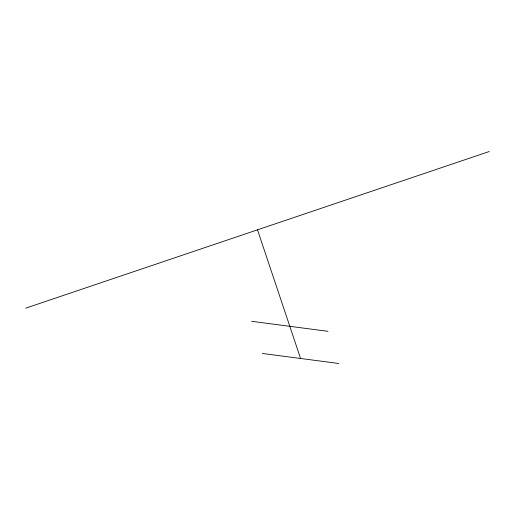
<?xml version="1.0" encoding="UTF-8"?>
<svg xmlns="http://www.w3.org/2000/svg" width="515" height="515" viewBox="0 0 515 515"><rect width="100%" height="100%" fill="white"/><g stroke="black" fill="none" stroke-linecap="round" stroke-linejoin="round"><path stroke-width="0.77" d="M25.75 308.15L489.25 151.519M251.642 321.309L327.958 331.319M262.412 353.47L338.728 363.481M257.5 229.832L300.573 358.479"/></g></svg>
